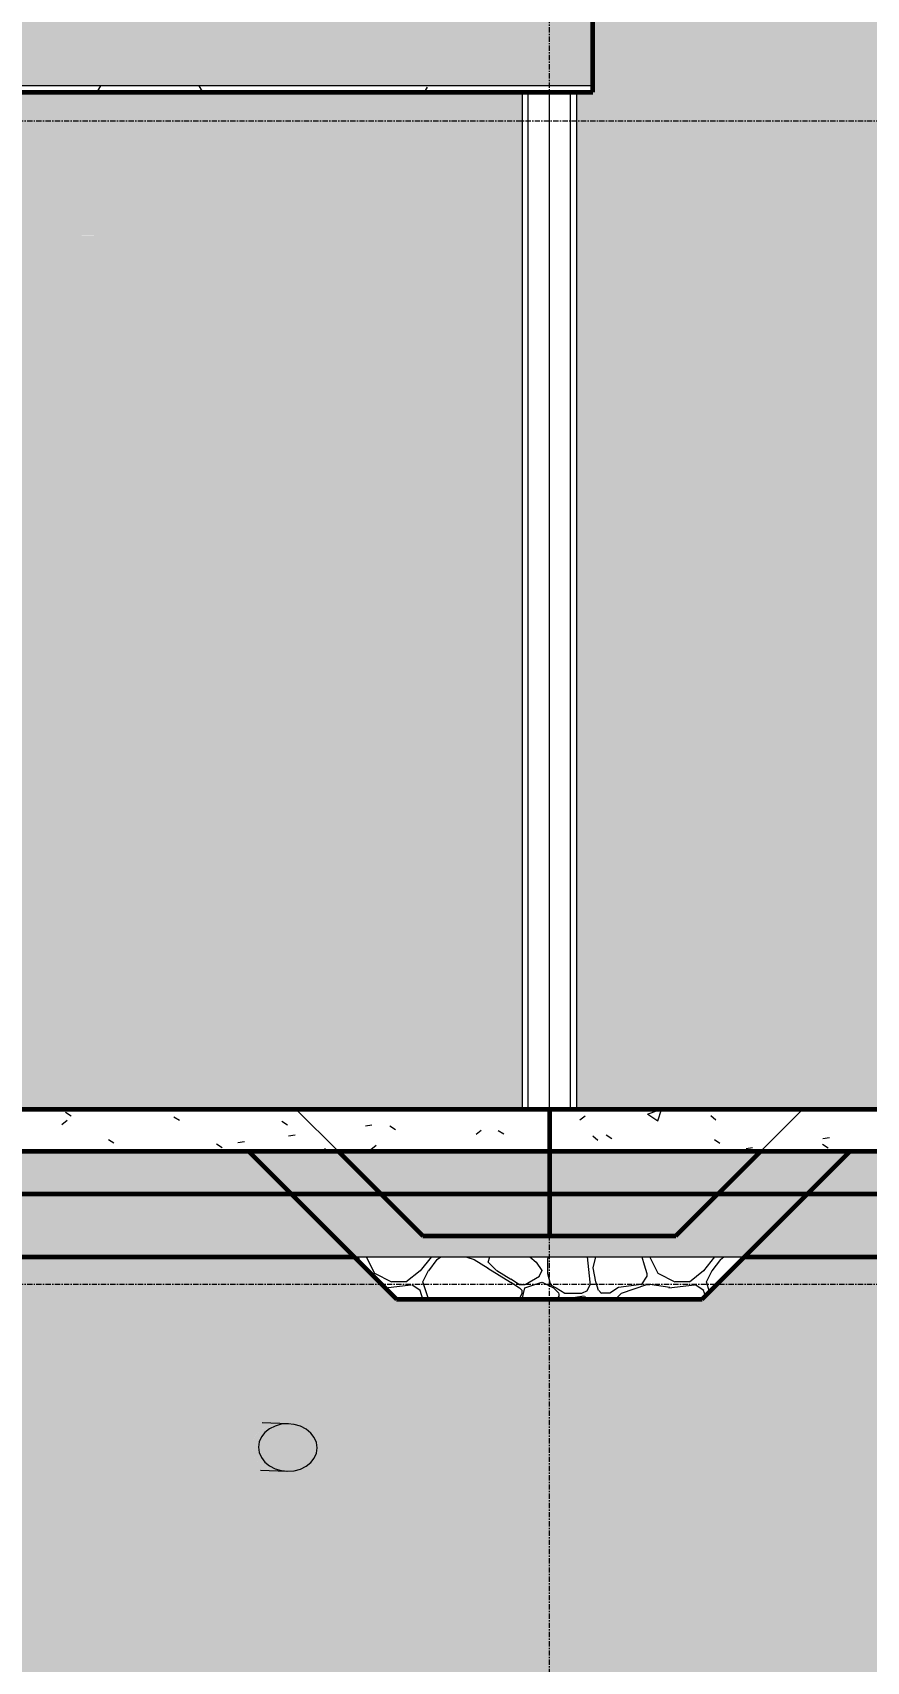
# Model space of a CAD drawing. Header units: inches. Extents: x -3210 to -1935, y -327 to 478.
# Drawn here: x -2482.3 to -2403.3, y -143.8 to 10.8 of the extents above; entities that cross this region are included whole.
import ezdxf

# ---------------------------------------------------------------- set-up
doc = ezdxf.new("R2010")
doc.units = ezdxf.units.IN
doc.header["$MEASUREMENT"] = 0
doc.linetypes.add('Grid Line 1_2_', pattern=[0.875, 0.5, -0.125, 0.125, -0.125])
for name, color, linetype, lineweight in [('A-ANNO-DIMS-1', 211, 'Continuous', 30), ('A-FLOR-1', 192, 'Continuous', 60), ('A-FLOR-LEVL-1', 51, 'Grid Line 1_2_', 9), ('A-FLOR-MCUT', 51, 'Continuous', 18), ('A-FLOR-MCUT-1', 51, 'Continuous', 60), ('A-FLOR-OTLN', 51, 'Continuous', 18), ('A-FLOR-PATT-1', 8, 'Continuous', 9), ('C-BLDG-PADS', 91, 'Continuous', 9), ('C-BLDG-PADS-1', 91, 'Continuous', 18), ('C-TOPO', 7, 'Continuous', 9), ('C-TOPO-1', 7, 'Continuous', 60), ('I-WALL', 2, 'Continuous', 18), ('P-PIPE', 3, 'Continuous', 9), ('S-COLS', 52, 'Continuous', 9), ('S-FNDN', 32, 'Continuous', 18), ('S-FNDN-1', 32, 'Continuous', 60), ('S-GRID-1', 1, 'Grid Line 1_2_', 9)]:
    doc.layers.add(name, color=color, linetype=linetype, lineweight=lineweight)
doc.styles.add('Century Gothic_B', font='GOTHICB.TTF', dxfattribs={"height": 4.5})
doc.dimstyles.new('OD__1_16__Tol__', dxfattribs={"dimscale": 12, "dimtxt": 4.698757, "dimasz": 0.5, "dimexe": 0.375, "dimexo": 0.25, "dimgap": 0.0625, "dimtad": 1, "dimdec": 4, "dimrnd": 0.0625, "dimzin": 3, "dimdsep": 46, "dimlunit": 4, "dimtxsty": 'Century Gothic_B', "dimblk1": 'OBLIQUE', "dimblk2": 'OBLIQUE', "dimsah": 1, "dimcen": 0.09, "dimdle": 0.375, "dimazin": 0, "dimtfac": 1, "dimtdec": 4, "dimtix": 1, "dimtmove": 0, "dimatfit": 3, "dimfxl": 1, "dimtvp": 1, "dimtfill": 1, "dimfrac": 2, "dimtolj": 1, "dimtzin": 0, "dimlwd": 30, "dimlwe": 30, "dimarcsym": 2})
pattern_1 = [(50, (-2422.521, 124.937), (13.77135, -1.20496), [1.44, -15.84]), (355, (-2422.521, 124.937), (-2.6644, 14.4422), [1.152, -12.672]), (100.451, (-2421.373, 124.837), (11.1071, 13.23737), [1.224, -13.462]), (46.184, (-2422.521, 128.777), (20.4913, -3.17785), [2.16, -23.76]), (96.636, (-2420.813, 128.513), (17.9459, 18.7032), [1.836, -20.193]), (351.184, (-2422.52, 128.777), (17.9454, 18.7026), [1.728, -19.008]), (21, (-2420.601, 127.817), (11.4605, -7.73037), [1.44, -15.84]), (326, (-2420.601, 127.817), (4.67135, 13.92315), [1.152, -12.672]), (71.451, (-2419.646, 127.173), (16.13207, 6.19284), [1.224, -13.462]), (37.5, (-2422.521, 124.937), (0.23312, 6.39175), [0.634, -11.885, 0.634, -12.23, -12.72]), (37.5, (-2422.521, 124.937), (0.23312, 6.39175), [-25.382, 0.634, -12.086]), (7.5, (-2422.521, 124.937), (5.05073, 7.57304), [0.634, -6.701, 0.634, -11.597, -4.848]), (7.5, (-2422.521, 124.937), (5.05073, 7.57304), [-19.565, 0.634, -4.214]), (327.5, (-2426.802, 124.937), (10.24958, -0.43289), [0.634, -4.166, 0.634, -14.342, -19.872]), (327.5, (-2426.802, 124.937), (10.24958, -0.43289), [-19.776, 0.634, -19.238]), (317.5, (-2428.722, 124.937), (11.1974, 1.92214), [0.634, -5.606, 0.634, -9.312, -14.112]), (317.5, (-2428.722, 124.937), (11.1974, 1.92214), [-16.186, 0.634, -13.478])]
pattern_2 = [(212.005, (-2424.133, 128.968), (-80.619876, -53.746335), [2.535, -250.987]), (213.69, (-2422.521, 130.043), (-26.87387, -26.87325), [1.938, -94.955]), (198.435, (-2421.715, 130.312), (-53.747, -26.8734), [0.85, -84.131]), (180, (-2420.64, 130.312), (-3e-15, -26.873), [1.075, -25.798]), (161.565, (-2419.833, 130.043), (-26.87304, 2e-05), [0.85, -84.131]), (333.435, (-2419.565, 149.392), (26.87306, 2e-05), [1.202, -58.889]), (296.565, (-2419.833, 149.93), (26.87304, -26.8731), [0.601, -59.49]), (270, (-2419.833, 151.273), (26.873, 2e-15), [1.344, -25.53]), (186.34, (-2419.565, 133.806), (-214.986308, -26.872903), [2.433, -240.914]), (296.565, (-2413.653, 150.467), (26.87304, -26.8731), [0.601, -59.49]), (303.69, (-2414.19, 151.273), (26.87325, -26.87387), [0.969, -95.924]), (229.399, (-2409.89, 139.449), (-134.36557, -161.240653), [2.478, -245.282]), (243.435, (-2409.084, 141.061), (2e-05, -26.87306), [1.803, -58.288]), (213.69, (-2399.678, 138.105), (-26.87387, -26.87325), [0.969, -95.924]), (33.69, (-2407.74, 130.581), (26.87387, 26.87325), [0.969, -95.924]), (0, (-2408.278, 130.58), (0, 26.873), [0.537, -26.336]), (333.435, (-2408.815, 130.85), (26.87306, 2e-05), [0.601, -59.49]), (284.036, (-2409.084, 131.925), (26.87309, -80.61944), [1.108, -109.693]), (270, (-2409.084, 132.462), (26.873, 2e-15), [0.537, -26.336]), (243.435, (-2409.084, 132.999), (2e-05, -26.87306), [0.601, -59.49]), (135, (-2409.084, 133.268), (-26.8729, 2e-15), [0.38, -37.625]), (90, (-2409.084, 133), (-26.873, 2e-15), [0.269, -26.605]), (18.435, (-2399.41, 145.361), (53.747, 26.8734), [1.7, -83.281]), (6.34, (-2397.797, 145.899), (214.986308, 26.872903), [2.433, -240.914]), (180, (-2398.872, 139.45), (-3e-15, -26.873), [1.612, -25.261]), (197.354, (-2394.573, 140.793), (-80.6202226, -26.87323), [4.505, -445.973]), (198.435, (-2393.766, 141.061), (-53.747, -26.8734), [0.85, -84.131]), (213.69, (-2392.96, 141.599), (-26.87387, -26.87325), [0.969, -95.924]), (251.565, (-2392.691, 142.405), (-2e-05, -26.87304), [0.85, -84.131]), (243.435, (-2392.423, 142.943), (2e-05, -26.87306), [0.601, -59.49]), (270, (-2392.423, 143.48), (26.873, 2e-15), [0.537, -26.336]), (293.199, (-2393.229, 145.361), (26.874084, -53.74642), [2.047, -202.614]), (315, (-2394.035, 146.167), (26.8729, 0), [1.14, -36.864]), (0, (-2395.38, 146.167), (0, 26.873), [1.344, -25.53]), (341.565, (-2401.291, 139.718), (26.87304, -2e-05), [0.85, -84.131]), (303.69, (-2401.828, 140.524), (26.87325, -26.87387), [0.969, -95.924]), (279.462, (-2402.097, 142.136), (26.87256, -134.3664), [1.635, -161.829]), (270, (-2402.097, 143.75), (26.873, 2e-15), [1.612, -25.261]), (239.036, (-2401.291, 145.092), (-26.87303, -53.74617), [1.567, -155.13]), (188.13, (-2399.41, 145.361), (-161.240193, -26.8726), [1.9, -188.123]), (116.565, (-2419.296, 144.555), (-26.87304, 26.8731), [0.601, -59.49]), (135, (-2418.758, 144.018), (-26.8729, 2e-15), [0.76, -37.244]), (168.69, (-2417.415, 143.749), (-26.87281, 0.00023), [1.37, -135.657]), (191.31, (-2416.071, 144.018), (-107.49318, -26.87314), [1.37, -135.657]), (194.036, (-2414.996, 144.286), (-80.61944, -26.87309), [1.108, -109.693]), (236.31, (-2414.459, 145.092), (-26.87322, -53.74604), [0.969, -95.924]), (236.31, (-2413.921, 145.899), (-26.87322, -53.74604), [0.969, -95.924]), (270, (-2413.92, 146.705), (26.873, 2e-15), [0.806, -26.067]), (291.801, (-2414.459, 148.049), (26.8727, -53.74692), [1.447, -143.27]), (116.565, (-2414.19, 142.405), (-26.87304, 26.8731), [1.202, -58.889]), (168.69, (-2412.846, 142.136), (-26.87281, 0.00023), [1.37, -135.657]), (194.036, (-2411.771, 142.405), (-80.61944, -26.87309), [1.108, -109.693]), (225, (-2410.965, 143.211), (2e-15, -26.8729), [1.14, -36.864]), (251.565, (-2410.697, 144.018), (-2e-05, -26.87304), [0.85, -84.131]), (296.565, (-2411.234, 145.092), (26.87304, -26.8731), [1.202, -58.889]), (315, (-2411.771, 145.63), (26.8729, 0), [0.76, -37.244]), (326.31, (-2412.578, 146.167), (53.74604, -26.87322), [0.969, -95.924]), (0, (-2413.115, 146.167), (0, 26.873), [0.537, -26.336]), (33.69, (-2413.921, 145.63), (26.87387, 26.87325), [0.969, -95.924]), (71.565, (-2414.19, 144.824), (2e-05, 26.87304), [0.85, -84.131]), (63.435, (-2414.459, 144.286), (-2e-05, 26.87306), [0.601, -59.49]), (71.565, (-2414.727, 143.48), (2e-05, 26.87304), [0.85, -84.131]), (104.036, (-2414.727, 142.405), (-26.87309, 80.61944), [1.108, -109.693]), (45, (-2415.265, 141.868), (0, 26.8729), [0.76, -37.244]), (18.435, (-2416.071, 141.599), (53.747, 26.8734), [0.85, -84.131]), (0, (-2417.415, 141.6), (0, 26.873), [1.344, -25.53]), (14.036, (-2418.49, 141.33), (80.61944, 26.87309), [1.108, -109.693]), (341.565, (-2419.296, 141.599), (26.87304, -2e-05), [0.85, -84.131]), (270, (-2419.296, 142.405), (26.873, 2e-15), [0.806, -26.067]), (225, (-2418.49, 143.211), (2e-15, -26.8729), [1.14, -36.864]), (198.435, (-2416.877, 143.749), (-53.747, -26.8734), [1.7, -83.281]), (180, (-2415.534, 143.75), (-3e-15, -26.873), [1.344, -25.53]), (153.435, (-2414.996, 143.48), (-26.87306, -2e-05), [0.601, -59.49]), (206.565, (-2404.784, 139.18), (-26.8731, -26.87304), [0.601, -59.49]), (146.31, (-2403.978, 138.643), (-53.74604, 26.87322), [0.969, -95.924]), (119.745, (-2402.903, 136.762), (-80.619755, 134.36604), [2.167, -214.493]), (95.711, (-2402.635, 134.074), (-26.874985, 241.85912), [2.701, -267.372]), (90, (-2402.635, 133.806), (-26.873, 2e-15), [0.269, -26.605]), (63.435, (-2402.903, 133.268), (-2e-05, 26.87306), [0.601, -59.49]), (26.565, (-2403.441, 132.999), (26.8731, 26.87304), [0.601, -59.49]), (0, (-2404.247, 133), (0, 26.873), [0.806, -26.067]), (0, (-2404.516, 133), (0, 26.873), [0.269, -26.605]), (0, (-2405.053, 133), (0, 26.873), [0.537, -26.336]), (326.31, (-2405.859, 133.537), (53.74604, -26.87322), [0.969, -95.924]), (333.435, (-2406.397, 133.806), (26.87306, 2e-05), [0.601, -59.49]), (284.036, (-2406.666, 134.881), (26.87309, -80.61944), [1.108, -109.693]), (270, (-2406.666, 135.418), (26.873, 2e-15), [0.537, -26.336]), (270, (-2406.666, 136.224), (26.873, 2e-15), [0.806, -26.067]), (258.69, (-2406.397, 137.568), (-0.00023, -26.87281), [1.37, -135.657]), (231.34, (-2405.322, 138.912), (-80.620223, -107.49304), [1.721, -170.352]), (270, (-2399.678, 138.374), (26.873, 2e-15), [0.269, -26.605]), (270, (-2399.678, 138.643), (26.873, 2e-15), [0.269, -26.605]), (326.31, (-2400.485, 139.18), (53.74604, -26.87322), [0.969, -95.924]), (333.435, (-2402.097, 139.987), (26.87306, 2e-05), [1.803, -58.288]), (0, (-2403.44, 139.987), (0, 26.873), [1.344, -25.53]), (63.435, (-2403.709, 139.449), (-2e-05, 26.87306), [0.601, -59.49]), (90, (-2403.71, 138.374), (-26.873, 2e-15), [1.075, -25.798]), (135, (-2402.903, 137.568), (-26.8729, 2e-15), [1.14, -36.864]), (161.565, (-2402.097, 137.299), (-26.87304, 2e-05), [0.85, -84.131]), (180, (-2401.29, 137.3), (-3e-15, -26.873), [0.806, -26.067]), (198.435, (-2400.485, 137.568), (-53.747, -26.8734), [0.85, -84.131]), (351.87, (-2410.965, 152.08), (26.873028, -0.000376), [3.8, -186.222]), (14.036, (-2412.04, 151.811), (80.61944, 26.87309), [1.108, -109.693]), (53.13, (-2412.846, 150.736), (53.74654, 80.6201), [1.344, -133.023]), (95.194, (-2412.578, 147.78), (-26.871261, 268.732839), [2.968, -293.857]), (101.31, (-2412.309, 146.436), (-26.87314, 107.49318), [1.37, -135.657]), (143.13, (-2411.234, 145.63), (-80.6201, 53.74654), [1.344, -133.023]), (161.565, (-2410.428, 145.361), (-26.87304, 2e-05), [0.85, -84.131]), (198.435, (-2409.622, 145.63), (-53.747, -26.8734), [0.85, -84.131]), (225, (-2408.278, 146.974), (2e-15, -26.8729), [1.9, -36.104]), (228.814, (-2406.397, 149.123), (-161.239614, -188.112355), [2.857, -282.81]), (251.565, (-2406.128, 149.93), (-2e-05, -26.87304), [0.85, -84.131]), (270, (-2406.128, 150.198), (26.873, 2e-15), [0.269, -26.605]), (288.435, (-2406.397, 151.005), (26.8734, -53.747), [0.85, -84.131]), (326.31, (-2407.203, 151.542), (53.74604, -26.87322), [0.969, -95.924]), (90, (-2419.565, 145.092), (-26.873, 2e-15), [1.881, -24.992]), (338.199, (-2415.802, 148.586), (80.61982, -26.87288), [1.447, -143.27]), (0, (-2417.415, 148.586), (0, 26.873), [1.612, -25.261]), (30.964, (-2418.758, 147.78), (80.6192, 53.74697), [1.567, -155.13]), (45, (-2419.565, 146.974), (0, 26.8729), [1.14, -36.864]), (90, (-2423.864, 136.493), (-26.873, 2e-15), [1.881, -24.992]), (116.565, (-2423.058, 134.881), (-26.87304, 26.8731), [1.803, -58.288]), (153.435, (-2421.446, 134.074), (-26.87306, -2e-05), [1.803, -58.288]), (180, (-2420.102, 134.074), (-3e-15, -26.873), [1.344, -25.53]), (218.66, (-2418.758, 135.149), (-26.87304, -26.87338), [1.721, -170.352]), (231.34, (-2417.684, 136.493), (-80.620223, -107.49304), [1.721, -170.352]), (213.69, (-2416.071, 137.568), (-26.87387, -26.87325), [1.938, -94.955]), (239.036, (-2415.265, 138.912), (-26.87303, -53.74617), [1.567, -155.13]), (270, (-2415.265, 139.45), (26.873, 2e-15), [0.537, -26.336]), (270, (-2415.265, 140.255), (26.873, 2e-15), [0.806, -26.067]), (315, (-2416.071, 141.061), (26.8729, 0), [1.14, -36.864]), (350.538, (-2417.684, 141.33), (26.873645, 0.00015), [1.635, -161.829]), (14.036, (-2419.833, 140.793), (80.61944, 26.87309), [2.216, -108.585]), (18.435, (-2422.252, 139.987), (53.747, 26.8734), [2.549, -82.431]), (45, (-2423.058, 139.18), (0, 26.8729), [1.14, -36.864]), (45, (-2423.864, 138.374), (0, 26.8729), [1.14, -36.864]), (108.435, (-2417.952, 132.462), (-26.8734, 53.747), [1.7, -83.281]), (126.87, (-2417.146, 131.387), (-26.87385, 26.87335), [1.344, -133.023]), (146.31, (-2416.34, 130.85), (-53.74604, 26.87322), [0.969, -95.924]), (161.565, (-2415.534, 130.581), (-26.87304, 2e-05), [0.85, -84.131]), (135, (-2414.727, 129.775), (-26.8729, 2e-15), [1.14, -36.864]), (161.565, (-2413.921, 129.506), (-26.87304, 2e-05), [0.85, -84.131]), (180, (-2413.115, 129.506), (-3e-15, -26.873), [0.806, -26.067]), (206.565, (-2412.578, 129.775), (-26.8731, -26.87304), [0.601, -59.49]), (206.565, (-2411.503, 130.312), (-26.8731, -26.87304), [1.202, -58.889]), (189.462, (-2409.89, 130.581), (-134.3664, -26.87256), [1.635, -161.829]), (243.435, (-2409.353, 131.656), (2e-05, -26.87306), [1.202, -58.889]), (270, (-2409.353, 131.925), (26.873, 2e-15), [0.269, -26.605]), (270, (-2409.353, 132.462), (26.873, 2e-15), [0.537, -26.336]), (326.31, (-2410.159, 134.074), (53.74604, -26.87322), [0.969, -95.924]), (327.995, (-2412.309, 135.418), (134.367248, -80.618618), [2.535, -250.987]), (329.036, (-2413.653, 136.224), (53.74617, -26.87303), [1.567, -155.13]), (341.565, (-2415.265, 136.762), (26.87304, -2e-05), [1.7, -83.281]), (0, (-2416.34, 136.762), (0, 26.873), [1.075, -25.798]), (33.69, (-2417.146, 136.224), (26.87387, 26.87325), [0.969, -95.924]), (53.13, (-2417.952, 135.149), (53.74654, 80.6201), [1.344, -133.023]), (63.435, (-2418.49, 134.074), (-2e-05, 26.87306), [1.202, -58.889]), (225, (-2406.128, 131.925), (2e-15, -26.8729), [1.14, -36.864]), (236.31, (-2405.591, 132.731), (-26.87322, -53.74604), [0.969, -95.924]), (270, (-2405.59, 133), (26.873, 2e-15), [0.269, -26.605]), (315, (-2406.128, 133.537), (26.8729, 0), [0.76, -37.244]), (333.435, (-2407.203, 134.074), (26.87306, 2e-05), [1.202, -58.889]), (18.435, (-2408.815, 133.537), (53.747, 26.8734), [1.7, -83.281]), (75.964, (-2409.084, 132.462), (-0.00036, 26.87343), [1.108, -109.693]), (71.565, (-2421.177, 127.356), (2e-05, 26.87304), [0.85, -84.131]), (135, (-2420.64, 126.819), (-26.8729, 2e-15), [0.76, -37.244]), (146.31, (-2419.833, 126.281), (-53.74604, 26.87322), [0.969, -95.924]), (153.435, (-2418.758, 125.744), (-26.87306, -2e-05), [1.202, -58.889]), (180, (-2418.49, 125.744), (-3e-15, -26.873), [0.269, -26.605]), (161.565, (-2417.684, 125.475), (-26.87304, 2e-05), [0.85, -84.131]), (180, (-2416.61, 125.475), (-3e-15, -26.873), [1.075, -25.798]), (198.435, (-2415.802, 125.744), (-53.747, -26.8734), [0.85, -84.131]), (210.964, (-2414.459, 126.55), (-80.6192, -53.74697), [1.567, -155.13]), (206.565, (-2413.921, 126.819), (-26.8731, -26.87304), [0.601, -59.49]), (251.565, (-2413.653, 127.625), (-2e-05, -26.87304), [0.85, -84.131]), (303.69, (-2414.19, 128.431), (26.87325, -26.87387), [0.969, -95.924]), (306.87, (-2414.996, 129.506), (26.87385, -26.87335), [1.344, -133.023]), (323.13, (-2416.071, 130.312), (80.6201, -53.74654), [1.344, -133.023]), (345.964, (-2417.146, 130.581), (26.87343, 0.00036), [1.108, -109.693]), (18.435, (-2417.952, 130.312), (53.747, 26.8734), [0.85, -84.131]), (30.964, (-2419.296, 129.506), (80.6192, 53.74697), [1.567, -155.13]), (39.806, (-2420.908, 128.162), (26.872563, 26.87335), [2.099, -207.788]), (135, (-2412.846, 125.744), (-26.8729, 2e-15), [0.38, -37.625]), (153.435, (-2412.309, 125.475), (-26.87306, -2e-05), [0.601, -59.49]), (191.31, (-2410.965, 125.744), (-107.49318, -26.87314), [1.37, -135.657]), (165.964, (-2409.89, 125.475), (-26.87343, -0.00036), [1.108, -109.693]), (175.236, (-2406.666, 125.206), (-26.872853, -0.000164), [3.236, -320.361]), (206.565, (-2406.128, 125.475), (-26.8731, -26.87304), [0.601, -59.49]), (225, (-2405.591, 126.012), (2e-15, -26.8729), [0.76, -37.244]), (270, (-2405.59, 127.356), (26.873, 2e-15), [1.344, -25.53]), (270, (-2405.59, 128.162), (26.873, 2e-15), [0.806, -26.067]), (308.66, (-2406.666, 129.506), (26.87338, -26.87304), [1.721, -170.352]), (338.199, (-2408.009, 130.043), (80.61982, -26.87288), [1.447, -143.27]), (348.69, (-2409.353, 130.312), (26.87281, -0.00023), [1.37, -135.657]), (18.435, (-2411.771, 129.506), (53.747, 26.8734), [2.549, -82.431]), (36.87, (-2412.846, 128.7), (26.87335, 26.87385), [1.344, -133.023]), (68.199, (-2413.384, 127.356), (26.87288, 80.61982), [1.447, -143.27]), (101.31, (-2413.115, 126.012), (-26.87314, 107.49318), [1.37, -135.657]), (348.69, (-2415.534, 151.542), (26.87281, -0.00023), [1.37, -135.657]), (354.806, (-2418.49, 151.811), (26.873363, 0.000201), [2.968, -293.857]), (0, (-2419.296, 151.81), (0, 26.873), [0.806, -26.067]), (45, (-2419.833, 151.273), (0, 26.8729), [0.76, -37.244]), (180, (-2417.684, 148.855), (-3e-15, -26.873), [0.806, -26.067]), (188.13, (-2415.802, 149.123), (-161.240193, -26.8726), [1.9, -188.123]), (172.875, (-2413.653, 148.855), (-26.87349, 0.00024), [2.167, -214.493]), (225, (-2413.384, 149.123), (2e-15, -26.8729), [0.38, -37.625]), (270, (-2413.384, 149.93), (26.873, 2e-15), [0.806, -26.067]), (161.565, (-2404.784, 150.736), (-26.87304, 2e-05), [0.85, -84.131]), (180, (-2403.71, 150.736), (-3e-15, -26.873), [1.075, -25.798]), (198.435, (-2402.903, 151.005), (-53.747, -26.8734), [0.85, -84.131]), (170.538, (-2401.291, 150.736), (-26.873645, -0.00015), [1.635, -161.829]), (213.69, (-2400.485, 151.273), (-26.87387, -26.87325), [0.969, -95.924]), (270, (-2400.485, 151.542), (26.873, 2e-15), [0.269, -26.605]), (296.565, (-2400.753, 152.08), (26.87304, -26.8731), [0.601, -59.49]), (341.565, (-2402.366, 152.617), (26.87304, -2e-05), [1.7, -83.281]), (341.565, (-2403.978, 153.154), (26.87304, -2e-05), [1.7, -83.281]), (14.036, (-2405.053, 152.886), (80.61944, 26.87309), [1.108, -109.693]), (45, (-2405.859, 152.08), (0, 26.8729), [1.14, -36.864]), (104.036, (-2405.591, 151.005), (-26.87309, 80.61944), [1.108, -109.693]), (0, (-2426.552, 127.625), (0, 26.873), [0.269, -26.605]), (315, (-2427.089, 128.162), (26.8729, 0), [0.76, -37.244]), (274.764, (-2427.358, 131.387), (26.875449, -295.606197), [3.236, -320.361]), (255.964, (-2427.089, 132.462), (0.00036, -26.87343), [1.108, -109.693]), (225, (-2426.552, 132.999), (2e-15, -26.8729), [0.76, -37.244]), (198.435, (-2424.133, 133.806), (-53.747, -26.8734), [2.549, -82.431]), (180, (-2423.864, 133.806), (-3e-15, -26.873), [0.269, -26.605]), (171.87, (-2421.983, 133.537), (-26.873028, 0.000376), [1.9, -188.123]), (146.31, (-2418.758, 133.268), (-53.74604, 26.87322), [0.969, -95.924]), (108.435, (-2418.221, 131.656), (-26.8734, 53.747), [1.7, -83.281]), (90, (-2418.22, 131.387), (-26.873, 2e-15), [0.269, -26.605]), (71.565, (-2418.49, 130.581), (2e-05, 26.87304), [0.85, -84.131]), (26.565, (-2419.027, 130.312), (26.8731, 26.87304), [0.601, -59.49]), (18.435, (-2419.833, 130.043), (53.747, 26.8734), [0.85, -84.131]), (126.87, (-2405.322, 128.162), (-26.87385, 26.87335), [1.344, -133.023]), (123.69, (-2404.784, 127.356), (-26.87325, 26.87387), [0.969, -95.924]), (149.036, (-2403.441, 126.55), (-53.74617, 26.87303), [1.567, -155.13]), (168.69, (-2402.097, 126.281), (-26.87281, 0.00023), [1.37, -135.657]), (213.69, (-2401.291, 126.819), (-26.87387, -26.87325), [0.969, -95.924]), (251.565, (-2401.022, 127.625), (-2e-05, -26.87304), [0.85, -84.131]), (270, (-2401.022, 127.894), (26.873, 2e-15), [0.269, -26.605]), (279.462, (-2401.291, 129.506), (26.87256, -134.3664), [1.635, -161.829]), (243.435, (-2401.022, 130.043), (2e-05, -26.87306), [0.601, -59.49]), (270, (-2401.022, 130.312), (26.873, 2e-15), [0.269, -26.605]), (296.565, (-2401.828, 131.925), (26.87304, -26.8731), [1.803, -58.288]), (329.036, (-2403.172, 132.731), (53.74617, -26.87303), [1.567, -155.13]), (8.13, (-2405.053, 132.462), (161.240193, 26.8726), [1.9, -188.123]), (45, (-2406.128, 131.387), (0, 26.8729), [1.52, -36.484]), (45, (-2406.666, 130.85), (0, 26.8729), [0.76, -37.244]), (90, (-2406.666, 130.043), (-26.873, 2e-15), [0.806, -26.067]), (123.69, (-2406.128, 129.237), (-26.87325, 26.87387), [0.969, -95.924]), (101.31, (-2402.097, 134.074), (-26.87314, 107.49318), [1.37, -135.657]), (108.435, (-2401.828, 133.268), (-26.8734, 53.747), [0.85, -84.131]), (135, (-2401.56, 132.999), (-26.8729, 2e-15), [0.38, -37.625]), (180, (-2400.753, 133), (-3e-15, -26.873), [0.806, -26.067]), (213.69, (-2399.947, 133.537), (-26.87387, -26.87325), [0.969, -95.924]), (187.125, (-2397.797, 133.806), (-188.113443, -26.873064), [2.167, -214.493]), (236.31, (-2397.26, 134.612), (-26.87322, -53.74604), [0.969, -95.924]), (270, (-2397.26, 134.88), (26.873, 2e-15), [0.269, -26.605]), (288.435, (-2397.529, 135.687), (26.8734, -53.747), [0.85, -84.131]), (285.945, (-2398.066, 137.568), (26.872526, -80.620535), [1.956, -193.684]), (315, (-2398.604, 138.105), (26.8729, 0), [0.76, -37.244]), (18.435, (-2399.41, 137.837), (53.747, 26.8734), [0.85, -84.131]), (29.745, (-2401.291, 136.762), (134.36604, 80.619755), [2.167, -214.493]), (18.435, (-2402.097, 136.493), (53.747, 26.8734), [0.85, -84.131]), (75.964, (-2402.366, 135.418), (-0.00036, 26.87343), [1.108, -109.693]), (180, (-2410.16, 142.405), (-3e-15, -26.873), [0.806, -26.067]), (180, (-2409.622, 142.405), (-3e-15, -26.873), [0.537, -26.336]), (135, (-2409.084, 141.868), (-26.8729, 2e-15), [0.76, -37.244]), (90, (-2409.084, 141.06), (-26.873, 2e-15), [0.806, -26.067]), (26.565, (-2413.115, 136.762), (26.8731, 26.87304), [1.803, -58.288]), (341.565, (-2413.921, 137.03), (26.87304, -2e-05), [0.85, -84.131]), (300.964, (-2414.727, 138.374), (53.74697, -80.6192), [1.567, -155.13]), (71.565, (-2409.622, 139.18), (2e-05, 26.87304), [0.85, -84.131]), (90, (-2409.622, 137.837), (-26.873, 2e-15), [1.344, -25.53]), (123.69, (-2409.084, 137.03), (-26.87325, 26.87387), [0.969, -95.924]), (153.435, (-2408.009, 136.493), (-26.87306, -2e-05), [1.202, -58.889]), (198.435, (-2407.203, 136.762), (-53.747, -26.8734), [0.85, -84.131]), (243.435, (-2406.934, 137.299), (2e-05, -26.87306), [0.601, -59.49]), (255.964, (-2406.666, 138.374), (0.00036, -26.87343), [1.108, -109.693]), (251.565, (-2406.397, 139.18), (-2e-05, -26.87304), [0.85, -84.131]), (291.801, (-2406.934, 140.524), (26.8727, -53.74692), [1.447, -143.27]), (323.13, (-2408.009, 141.33), (80.6201, -53.74654), [1.344, -133.023]), (18.435, (-2408.815, 141.061), (53.747, 26.8734), [0.85, -84.131]), (63.435, (-2409.353, 139.987), (-2e-05, 26.87306), [1.202, -58.889]), (135, (-2411.503, 135.149), (-26.8729, 2e-15), [1.14, -36.864]), (149.036, (-2410.159, 134.343), (-53.74617, 26.87303), [1.567, -155.13]), (146.31, (-2409.353, 133.806), (-53.74604, 26.87322), [0.969, -95.924]), (180, (-2408.815, 133.806), (-3e-15, -26.873), [0.537, -26.336]), (210.964, (-2407.472, 134.612), (-80.6192, -53.74697), [1.567, -155.13]), (243.435, (-2407.203, 135.149), (2e-05, -26.87306), [0.601, -59.49]), (303.69, (-2407.74, 135.956), (26.87325, -26.87387), [0.969, -95.924]), (321.34, (-2409.084, 137.03), (107.49304, -80.620223), [1.721, -170.352]), (345.964, (-2410.159, 137.299), (26.87343, 0.00036), [1.108, -109.693]), (11.31, (-2411.503, 137.03), (107.49318, 26.87314), [1.37, -135.657]), (26.565, (-2412.04, 136.762), (26.8731, 26.87304), [0.601, -59.49]), (71.565, (-2412.309, 135.956), (2e-05, 26.87304), [0.85, -84.131]), (15.945, (-2412.846, 141.868), (80.620535, 26.872526), [1.956, -193.684]), (29.745, (-2414.727, 140.793), (134.36604, 80.619755), [2.167, -214.493]), (63.435, (-2414.996, 140.255), (-2e-05, 26.87306), [0.601, -59.49]), (90, (-2414.996, 139.45), (-26.873, 2e-15), [0.806, -26.067]), (104.036, (-2414.727, 138.374), (-26.87309, 80.61944), [1.108, -109.693]), (120.964, (-2413.921, 137.03), (-53.74697, 80.6192), [1.567, -155.13]), (153.435, (-2398.872, 151.273), (-26.87306, -2e-05), [0.601, -59.49]), (180, (-2398.335, 151.273), (-3e-15, -26.873), [0.537, -26.336]), (209.745, (-2396.454, 152.348), (-134.36604, -80.619755), [2.167, -214.493]), (225, (-2395.379, 153.423), (2e-15, -26.8729), [1.52, -36.484]), (239.036, (-2394.573, 154.767), (-26.87303, -53.74617), [1.567, -155.13]), (239.036, (-2393.766, 156.111), (-26.87303, -53.74617), [1.567, -155.13]), (270, (-2393.766, 156.38), (26.873, 2e-15), [0.269, -26.605]), (333.435, (-2394.304, 156.648), (26.87306, 2e-05), [0.601, -59.49]), (0, (-2395.11, 156.648), (0, 26.873), [0.806, -26.067]), (45, (-2395.916, 155.842), (0, 26.8729), [1.14, -36.864]), (26.565, (-2399.141, 154.229), (26.8731, 26.87304), [3.605, -56.485]), (30.964, (-2400.485, 153.423), (80.6192, 53.74697), [1.567, -155.13]), (90, (-2400.485, 152.886), (-26.873, 2e-15), [0.537, -26.336]), (128.66, (-2399.41, 151.542), (-26.87338, 26.87304), [1.721, -170.352]), (255.964, (-2402.366, 142.674), (0.00036, -26.87343), [1.108, -109.693]), (281.31, (-2402.635, 144.018), (26.87314, -107.49318), [1.37, -135.657]), (309.806, (-2403.978, 145.63), (26.87335, -26.872563), [2.099, -207.788]), (329.036, (-2405.322, 146.436), (53.74617, -26.87303), [1.567, -155.13]), (345.964, (-2406.397, 146.705), (26.87343, 0.00036), [1.108, -109.693]), (0, (-2407.472, 146.705), (0, 26.873), [1.075, -25.798]), (26.565, (-2408.547, 146.167), (26.8731, 26.87304), [1.202, -58.889]), (45, (-2409.353, 145.361), (0, 26.8729), [1.14, -36.864]), (53.13, (-2410.159, 144.286), (53.74654, 80.6201), [1.344, -133.023]), (90, (-2410.16, 143.48), (-26.873, 2e-15), [0.806, -26.067]), (135, (-2409.353, 142.674), (-26.8729, 2e-15), [1.14, -36.864]), (144.462, (-2407.472, 141.33), (-80.619876, 53.7472), [2.312, -228.861]), (135, (-2406.128, 139.987), (-26.8729, 2e-15), [1.9, -36.104]), (153.435, (-2405.053, 139.449), (-26.87306, -2e-05), [1.202, -58.889]), (206.565, (-2403.978, 139.987), (-26.8731, -26.87304), [1.202, -58.889]), (230.194, (-2402.635, 141.599), (-107.49424, -134.36609), [2.099, -207.788]), (66.801, (-2406.128, 148.049), (53.747178, 134.366145), [2.047, -202.614]), (90, (-2406.128, 147.242), (-26.873, 2e-15), [0.806, -26.067]), (153.435, (-2405.591, 146.974), (-26.87306, -2e-05), [0.601, -59.49]), (153.435, (-2404.516, 146.436), (-26.87306, -2e-05), [1.202, -58.889]), (149.036, (-2403.172, 145.63), (-53.74617, 26.87303), [1.567, -155.13]), (180, (-2401.828, 145.63), (-3e-15, -26.873), [1.344, -25.53]), (180, (-2400.216, 145.63), (-3e-15, -26.873), [1.612, -25.261]), (213.69, (-2399.41, 146.167), (-26.87387, -26.87325), [0.969, -95.924]), (243.435, (-2398.872, 147.242), (2e-05, -26.87306), [1.202, -58.889]), (277.125, (-2399.141, 149.392), (26.873064, -188.113443), [2.167, -214.493]), (315, (-2399.678, 149.93), (26.8729, 0), [0.76, -37.244]), (341.565, (-2400.485, 150.198), (26.87304, -2e-05), [0.85, -84.131]), (352.875, (-2402.635, 150.467), (26.87349, -0.00024), [2.167, -214.493]), (0, (-2403.978, 150.467), (0, 26.873), [1.344, -25.53]), (21.801, (-2405.322, 149.93), (53.74692, 26.8727), [1.447, -143.27]), (90, (-2393.23, 148.586), (-26.873, 2e-15), [1.075, -25.798]), (90, (-2393.23, 147.51), (-26.873, 2e-15), [1.075, -25.798]), (56.31, (-2393.766, 146.705), (26.87322, 53.74604), [0.969, -95.924]), (18.435, (-2394.573, 146.436), (53.747, 26.8734), [0.85, -84.131]), (0, (-2397.26, 146.436), (0, 26.873), [2.687, -24.186]), (341.565, (-2398.066, 146.705), (26.87304, -2e-05), [0.85, -84.131]), (296.565, (-2398.335, 147.242), (26.87304, -26.8731), [0.601, -59.49]), (278.13, (-2398.604, 149.123), (26.8726, -161.240193), [1.9, -188.123]), (270, (-2398.604, 149.392), (26.873, 2e-15), [0.269, -26.605]), (251.565, (-2398.335, 150.198), (-2e-05, -26.87304), [0.85, -84.131]), (225, (-2397.529, 151.005), (2e-15, -26.8729), [1.14, -36.864]), (218.66, (-2396.185, 152.08), (-26.87304, -26.87338), [1.721, -170.352]), (225, (-2395.379, 152.886), (2e-15, -26.8729), [1.14, -36.864]), (206.565, (-2394.841, 153.154), (-26.8731, -26.87304), [0.601, -59.49]), (180, (-2394.304, 153.154), (-3e-15, -26.873), [0.537, -26.336]), (123.69, (-2393.766, 152.348), (-26.87325, 26.87387), [0.969, -95.924]), (108.435, (-2393.498, 151.542), (-26.8734, 53.747), [0.85, -84.131]), (98.13, (-2393.229, 149.661), (-26.8726, 161.240193), [1.9, -188.123])]

# ---------------------------------------------------------------- blocks, each defined once
blk = doc.blocks.new('_Oblique')
at = {"color": 0, "linetype": 'ByBlock', "lineweight": -2}
blk.add_line((-0.5, -0.5), (0.5, 0.5), dxfattribs=at)
blk = doc.blocks.new('DIMBLOCK6-BUILDING SECTION - NORTH_SOUTH - LOOKING EAST')
at = {"layer": 'A-ANNO-DIMS-1', "color": 0, "lineweight": 30, "transparency": 16777216}
for p, q in [((-2487.72, 27.5), (-2487.72, -116.5)), ((-2477.34, 23), (-2492.22, 23)), ((-2484.34, -112), (-2492.22, -112))]:
    blk.add_line(p, q, dxfattribs=at)
at = {"layer": 'Defpoints', "color": 0, "transparency": 16777216}
for p in [(-2474.34, 23), (-2487.72, -112), (-2481.34, -112)]:
    blk.add_point(p, dxfattribs=at)
at = {"layer": 'A-ANNO-DIMS-1', "color": 0, "lineweight": 30, "transparency": 16777216, "xscale": 5.999999999999999, "yscale": 5.999999999999999, "zscale": 5.999999999999999}
for p, rotation in [((-2487.72, 23), 90), ((-2487.72, -112), 270)]:
    blk.add_blockref('_Oblique', p, dxfattribs=dict(at, rotation=rotation))
at = {"layer": 'A-ANNO-DIMS-1', "color": 0, "transparency": 16777216, "insert": (-2490.83, -44.5), "char_height": 4.5, "attachment_point": 5, "rotation": 90, "style": 'Century Gothic_B', "bg_fill": 3, "box_fill_scale": 1.25, "bg_fill_color": 256, "bg_fill_true_color": 13158600, "bg_fill_transparency": 0}
blk.add_mtext('\\A1;11\'-3"', dxfattribs=at)

msp = doc.modelspace()

# ---------------------------------------------------------------- hatches: boundary and pattern name
at = {"layer": 'A-FLOR-OTLN'}
h = msp.add_hatch(color=256, dxfattribs=at)
h.paths.add_polyline_path([(-2451.81568, -105.38128), (-2451.82197, -105.375), (-2453.33668, -105.38128)], flags=0)
h.paths.add_polyline_path([(-2613.33668, -99.375), (-2613.33668, -95.375), (-2620.33668, -95.375), (-2620.33668, -99.375), (-2619.50919, -99.375)], flags=0)
at = {"layer": 'A-FLOR-PATT-1'}
h = msp.add_hatch(dxfattribs=at)
h.set_pattern_fill('FP_17', color=256, style=0, pattern_type=2)
h.set_pattern_definition([(161.57, (-2422.281, 125.177), (-1.9204512, 0.0001504), [0, -13.661, 1.517, 0]), (18.43, (-2422.761, 125.177), (-1.9204512, -0.0001504), [0, -13.661, 1.517, 0]), (108.43, (-2422.281, 125.177), (0.959969, -4.8007366), [4.553, -10.625]), (71.57, (-2422.761, 125.177), (0.959969, 4.8007366), [4.553, -10.625])])
h.paths.add_polyline_path([(-2630.33668, 5.75), (-2429.21168, 5.75), (-2429.21168, 17.625), (-2630.33668, 17.625), (-2630.33668, 10.24584)], flags=0)
h = msp.add_hatch(dxfattribs=at)
h.set_pattern_fill('FP_1', color=256, style=0, pattern_type=2)
h.set_pattern_definition([(0, (-2422.521, 124.937), (15.36, 3.84), [0.634, -10.886, 0.634, -10.886, -61.44]), (0, (-2422.521, 124.937), (15.36, 3.84), [-23.04, 0.634, -22.406, 0.634, -10.886, -26.88]), (0, (-2422.521, 124.937), (15.36, 3.84), [-57.6, 0.634, -7.046, 0.634, -18.566]), (120, (-2416.761, 126.857), (-11.00554, 11.38215), [0.634, -10.886, 0.634, -10.886, -61.44]), (120, (-2416.761, 126.857), (-11.00554, 11.38215), [-23.04, 0.634, -22.406, 0.634, -10.886, -26.88]), (120, (-2416.761, 126.857), (-11.00554, 11.38215), [-57.6, 0.634, -7.046, 0.634, -18.566]), (240, (-2414.841, 134.537), (-4.35446, -15.22215), [0.634, -10.886, 0.634, -10.886, -61.44]), (240, (-2414.841, 134.537), (-4.35446, -15.22215), [-23.04, 0.634, -22.406, 0.634, -10.886, -26.88]), (240, (-2414.841, 134.537), (-4.35446, -15.22215), [-57.6, 0.634, -7.046, 0.634, -18.566])])
h.paths.add_polyline_path([(-2435.89918, 5.125), (-2429.21168, 5.125), (-2429.21168, 5.75), (-2630.33668, 5.75), (-2630.33668, 5.125), (-2456.054, 5.125)], flags=0)
h = msp.add_hatch(dxfattribs=at)
h.set_pattern_fill('FP_12', color=256, style=0, pattern_type=2)
h.set_pattern_definition(pattern_1)
h.paths.add_polyline_path([(-2620.33668, -95.375), (-2453.33668, -95.375), (-2457.33668, -91.375), (-2620.33668, -91.375), (-2620.33668, -93.34528)], flags=0)
h = msp.add_hatch(dxfattribs=at)
h.set_pattern_fill('FP_12', color=256, style=0, pattern_type=2)
h.set_pattern_definition(pattern_1)
h.paths.add_polyline_path([(-2437.33668, -95.375), (-2433.33668, -95.375), (-2433.33668, -91.375), (-2457.33668, -91.375), (-2453.33668, -95.375)], flags=0)
h = msp.add_hatch(dxfattribs=at)
h.set_pattern_fill('FP_12', color=256, style=0, pattern_type=2)
h.set_pattern_definition(pattern_1)
h.paths.add_polyline_path([(-2413.33668, -95.375), (-2409.33668, -91.375), (-2433.33668, -91.375), (-2433.33668, -95.375), (-2419.73062, -95.375)], flags=0)
h = msp.add_hatch(dxfattribs=at)
h.set_pattern_fill('FP_12', color=256, style=0, pattern_type=2)
h.set_pattern_definition(pattern_1)
h.paths.add_polyline_path([(-2359.58668, -95.375), (-2335.58668, -95.375), (-2335.58668, -91.375), (-2409.33668, -91.375), (-2413.33668, -95.375)], flags=0)
h = msp.add_hatch(dxfattribs=at)
h.set_pattern_fill('FP_33', color=256, style=0, pattern_type=2)
h.set_pattern_definition(pattern_2)
h.paths.add_polyline_path([(-2478.71168, -99.375), (-2359.58668, -99.375), (-2359.58668, -95.375), (-2613.33668, -95.375), (-2613.33668, -99.375), (-2485.22697, -99.375)], flags=0)
h = msp.add_hatch(dxfattribs=at)
h.set_pattern_fill('FP_33', color=256, style=0, pattern_type=2)
h.set_pattern_definition(pattern_2)
h.paths.add_polyline_path([(-2418.8514, -109.375), (-2414.8514, -105.375), (-2451.81568, -105.38128), (-2447.82197, -109.375), (-2419.73062, -109.375)], flags=0)
at = {"layer": 'C-BLDG-PADS'}
msp.add_hatch(color=256, dxfattribs=at).paths.add_polyline_path([(-2620.33668, -105.375), (-2326.33668, -105.375), (-2326.33668, -99.375), (-2630.33668, -99.375), (-2630.33668, -105.375)], flags=0)
at = {"layer": 'C-TOPO'}
h = msp.add_hatch(color=256, dxfattribs=at)
h.paths.add_polyline_path([(-2569.62252, -196.93641), (-2326.33668, -196.93641), (-2326.33668, -109.375), (-2359.58668, -109.375), (-2359.58668, -105.38128), (-2414.85768, -105.38128), (-2418.8514, -109.375), (-2447.82197, -109.375), (-2451.81568, -105.38128), (-2620.33668, -105.38128), (-2620.33668, -127), (-2613.33668, -127), (-2613.33668, -139), (-2630.33668, -139), (-2630.33668, -196.93641), (-2613.33668, -196.93641)], flags=0)
h.paths.add_polyline_path([(-2458.14158, -125.70725), (-2458.78765, -125.68435), (-2459.40684, -125.62025), (-2459.99494, -125.44636), (-2460.52238, -125.17139), (-2460.96269, -124.80917), (-2461.29373, -124.37791), (-2461.50489, -123.85621), (-2461.56832, -123.39982), (-2461.49849, -122.89954), (-2461.29252, -122.42609), (-2460.96075, -122.00328), (-2460.51987, -121.65232), (-2459.99201, -121.39086), (-2459.34806, -121.22761), (-2458.76034, -121.18434), (-2458.14158, -121.20628), (-2457.52282, -121.27028), (-2456.93509, -121.44391), (-2456.40786, -121.71849), (-2455.96756, -122.08022), (-2455.63628, -122.51098), (-2455.43063, -122.98917), (-2455.36091, -123.49081), (-2455.43063, -123.99073), (-2455.63628, -124.46388), (-2455.96756, -124.88654), (-2456.40786, -125.23749), (-2456.93509, -125.49915), (-2457.52282, -125.6584)], flags=0)
at = {"layer": 'I-WALL'}
h = msp.add_hatch(color=256, dxfattribs=at)
h.paths.add_polyline_path([(-2456.054, -91.375), (-2435.89918, -91.375), (-2435.89918, 5.125), (-2476.52418, 5.125), (-2476.52418, -8.5), (-2474.33668, -8.5), (-2474.33668, -91.375), (-2457.33668, -91.375)], flags=0)
h.paths.add_polyline_path([(-2419.73062, -91.375), (-2381.96168, -91.375), (-2381.96168, -52.82031), (-2339.96168, -52.82031), (-2339.96168, 19.5), (-2387.46168, 19.5), (-2387.46168, 14.15601), (-2388.96168, 14.15601), (-2388.96168, 19.5), (-2400.46168, 19.5), (-2400.46168, 14.15601), (-2401.96168, 14.15601), (-2401.96168, 19.5), (-2414.46168, 19.5), (-2414.46168, 14.15601), (-2415.96168, 14.15601), (-2415.96168, 19.5), (-2427.46168, 19.5), (-2427.46168, 14.15601), (-2428.96168, 14.15601), (-2428.96168, 19.5), (-2429.21168, 19.5), (-2429.21168, 5.125), (-2430.77418, 5.125), (-2430.77418, -91.375), (-2421.33668, -91.375)], flags=0)
h = msp.add_hatch(color=256, dxfattribs=at)
h.paths.add_polyline_path([(-2579.96168, -91.375), (-2478.71168, -91.375), (-2478.71168, -8.5), (-2476.52418, -8.48645), (-2476.52418, 5.125), (-2579.96168, 5.125), (-2579.96168, -83.92791)], flags=0)
h.paths.add_polyline_path([(-2501.21168, -8.08712), (-2515.21168, -8.08712), (-2515.21168, 0.91772), (-2501.21168, 0.91281), (-2501.21168, -5.33333)], flags=0)
msp.add_hatch(color=256, dxfattribs=at).paths.add_polyline_path([(-2478.71168, -91.375), (-2474.33668, -91.375), (-2474.33668, -8.5), (-2478.71168, -8.5), (-2478.71168, -83.92791)], flags=0)
at = {"layer": 'P-PIPE'}
for points in [[(-2460.92225, -123.42273), (-2460.85253, -122.9228), (-2460.64687, -122.44965), (-2460.31559, -122.027), (-2459.8753, -121.67604), (-2459.34806, -121.41438), (-2458.76034, -121.25513), (-2458.14158, -121.20628), (-2458.78765, -121.18337), (-2459.49108, -121.25513), (-2459.99494, -121.3918), (-2460.55021, -121.67604), (-2460.9797, -122.027), (-2461.30294, -122.44965), (-2461.50179, -122.9228), (-2461.56832, -123.39982), (-2461.41382, -123.4053)], [(-2458.14158, -125.70725), (-2457.46691, -125.64325), (-2456.87557, -125.46962), (-2456.35461, -125.19504), (-2455.92584, -124.83331), (-2455.60962, -124.40255), (-2455.42137, -123.92436), (-2455.36091, -123.49081), (-2455.43063, -122.98917), (-2455.63628, -122.51098), (-2455.96756, -122.08022), (-2456.40786, -121.71849), (-2456.93509, -121.44391), (-2457.52282, -121.27028), (-2458.14158, -121.20628), (-2458.76034, -121.25513), (-2459.34806, -121.41438), (-2459.8753, -121.67604), (-2460.31559, -122.027), (-2460.64687, -122.44965), (-2460.85253, -122.9228), (-2460.92225, -123.42273), (-2460.85253, -123.92436), (-2460.64687, -124.40255), (-2460.31559, -124.83331), (-2459.8753, -125.19504), (-2459.34806, -125.46962), (-2458.76034, -125.64325)], [(-2458.14158, -125.70725), (-2458.76034, -125.64325), (-2459.34806, -125.46962), (-2459.8753, -125.19504), (-2460.31559, -124.83331), (-2460.64687, -124.40255), (-2460.85253, -123.92436), (-2460.92225, -123.42273), (-2461.56832, -123.39982), (-2461.48879, -123.92436), (-2461.27541, -124.40255), (-2460.93389, -124.83331), (-2460.4775, -125.19504), (-2459.91371, -125.47051), (-2459.34806, -125.62638), (-2458.76034, -125.68532)]]:
    msp.add_hatch(color=256, dxfattribs=at).paths.add_polyline_path(points, flags=0)
at = {"layer": 'S-COLS'}
h = msp.add_hatch(dxfattribs=at)
h.set_pattern_fill('FP_21', color=256, style=0, pattern_type=2)
h.set_pattern_definition([(90, (-2409.337, 0), (2, -1e-16), [])])
h.paths.add_polyline_path([(-2435.89918, -91.375), (-2430.77418, -91.375), (-2430.77418, 5.125), (-2435.89918, 5.125), (-2435.89918, -88.8125)], flags=0)

# ---------------------------------------------------------------- linework, layer by layer
at = {"layer": 'A-FLOR-1'}
for p, q in [((-2429.21168, 5.125), (-2429.21168, 20.875)), ((-2711.33668, 5.125), (-2429.21168, 5.125)), ((-2359.58668, -95.375), (-2613.33668, -95.375)), ((-2613.33668, -99.375), (-2359.58668, -99.375))]:
    msp.add_line(p, q, dxfattribs=at)
at = {"layer": 'A-FLOR-LEVL-1'}
for p, q in [((-1935.47917, 2.375), (-3194.57025, 2.375)), ((-1935.47917, -91.375), (-3194.57025, -91.375)), ((-1935.47917, -108), (-3194.57025, -108))]:
    msp.add_line(p, q, dxfattribs=at)
at = {"layer": 'A-FLOR-MCUT'}
msp.add_line((-2429.21168, 5.75), (-2711.33668, 5.75), dxfattribs=at)
at = {"layer": 'A-FLOR-MCUT-1'}
for p, q in [((-2409.33668, -91.375), (-2457.33668, -91.375)), ((-2433.33668, -91.375), (-2433.33668, -103.375)), ((-2461.82197, -95.375), (-2447.82197, -109.375)), ((-2453.33668, -95.375), (-2445.33668, -103.375)), ((-2421.33668, -103.375), (-2413.33668, -95.375)), ((-2418.8514, -109.375), (-2404.8514, -95.375)), ((-2445.33668, -103.375), (-2421.33668, -103.375)), ((-2447.82197, -109.375), (-2418.8514, -109.375))]:
    msp.add_line(p, q, dxfattribs=at)
at = {"layer": 'C-BLDG-PADS-1'}
for p, q in [((-2326.33668, -99.375), (-2630.33668, -99.375)), ((-2630.33668, -105.375), (-2326.33668, -105.375))]:
    msp.add_line(p, q, dxfattribs=at)
at = {"layer": 'C-TOPO'}
for p, q in [((-2451.81568, -105.38128), (-2535.53339, -105.38128)), ((-2359.58668, -105.38128), (-2414.85769, -105.38128))]:
    msp.add_line(p, q, dxfattribs=at)
at = {"layer": 'C-TOPO-1'}
for p, q in [((-2451.81568, -105.38128), (-2535.53341, -105.38128)), ((-2359.58668, -105.38128), (-2414.85768, -105.38128))]:
    msp.add_line(p, q, dxfattribs=at)
at = {"layer": 'P-PIPE'}
for p, q in [((-2458.06148, -121.20819), (-2460.56094, -121.11957)), ((-2460.72039, -125.61675), (-2458.22168, -125.70534))]:
    msp.add_line(p, q, dxfattribs=at)
at = {"layer": 'P-PIPE', "flags": 128}
for points in [[(-2458.14158, -121.20628), (-2458.76034, -121.25513), (-2459.34806, -121.41438), (-2459.8753, -121.67604), (-2460.31559, -122.027), (-2460.64687, -122.44965), (-2460.85253, -122.9228), (-2460.92225, -123.42273)], [(-2455.36091, -123.49081), (-2455.43063, -122.98917), (-2455.63628, -122.51098), (-2455.96756, -122.08022), (-2456.40786, -121.71849), (-2456.93509, -121.44391), (-2457.52282, -121.27028), (-2458.14158, -121.20628)], [(-2460.92225, -123.42273), (-2460.85253, -123.92436), (-2460.64687, -124.40255), (-2460.31559, -124.83331), (-2459.8753, -125.19504), (-2459.34806, -125.46962), (-2458.76034, -125.64325), (-2458.14158, -125.70725)], [(-2458.14158, -125.70725), (-2457.52282, -125.6584), (-2456.93509, -125.49915), (-2456.40786, -125.23749), (-2455.96756, -124.88654), (-2455.63628, -124.46388), (-2455.43063, -123.99073), (-2455.36091, -123.49081)]]:
    msp.add_lwpolyline(points, dxfattribs=at)
at = {"layer": 'S-COLS'}
for p, q in [((-2435.89918, -91.375), (-2435.89918, 5.125)), ((-2430.77418, 5.125), (-2430.77418, -91.375))]:
    msp.add_line(p, q, dxfattribs=at)
at = {"layer": 'S-FNDN'}
for p, q in [((-2453.33668, -95.375), (-2457.33668, -91.375)), ((-2409.33668, -91.375), (-2413.33668, -95.375))]:
    msp.add_line(p, q, dxfattribs=at)
at = {"layer": 'S-FNDN-1'}
for p, q in [((-2457.33668, -91.375), (-2623.58668, -91.375)), ((-2339.96168, -91.375), (-2409.33668, -91.375))]:
    msp.add_line(p, q, dxfattribs=at)
at = {"layer": 'S-GRID-1'}
msp.add_line((-2433.33668, -165.07357), (-2433.33668, 454.14485), dxfattribs=at)

# ---------------------------------------------------------------- next in the draw order: dimensions: what is measured, and where the dimension line sits
at = {"layer": 'A-ANNO-DIMS-1'}
dim = msp.add_linear_dim(base=(-2487.71726, -112), p1=(-2474.33668, 23), p2=(-2481.33668, -112), angle=90, dimstyle='OD__1_16__Tol__', override={"dimpost": '<>', "dimfxl": 135.18136}, dxfattribs=at)
dim.commit()
dim.dimension.update_dxf_attribs({"geometry": 'DIMBLOCK6-BUILDING SECTION - NORTH_SOUTH - LOOKING EAST', "text_midpoint": (-2490.83045, -44.5)})

doc.saveas('drawing.dxf')
